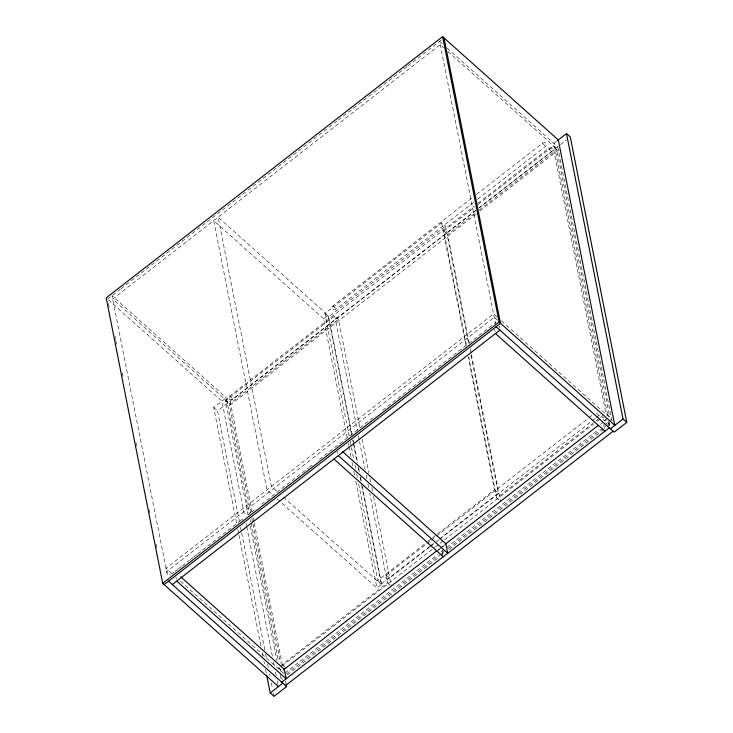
<?xml version="1.0" encoding="UTF-8"?>
<svg xmlns="http://www.w3.org/2000/svg" width="733" height="733" viewBox="0 0 733 733"><rect width="100%" height="100%" fill="white"/><g stroke="black" fill="none" stroke-linecap="round" stroke-linejoin="round"><path stroke-width="0.55" stroke-dasharray="3.67 2.75" d="M107.614 299.156L120.267 289.324M121.046 288.72L337.308 120.78M338.206 120.075L403.507 69.369M404.222 68.81L407.117 66.566M407.841 65.997L443.135 38.592M473.509 202.372L336.282 308.932A2.593 2.117 -11.2 0 1 332.645 308.95A2.593 2.117 -11.2 0 1 332.919 305.927L472.849 197.259M476.459 194.456L542.356 143.283A2.593 2.117 -11.2 0 1 545.993 143.265A2.593 2.117 -11.2 0 1 545.728 146.288L477.119 199.568M349.1 435.741L324.893 313.477L441.642 222.814L445.444 226.204L468.763 343.979M347.167 437.683L323.62 318.773L328.036 315.346L218.095 217.197L271.402 486.437L277.367 491.761M352.014 434.651L328.696 316.876L445.444 226.204M236.53 522.831L213.706 407.539L226.305 397.753L249.128 513.045M556.585 141.267L553.882 143.366L607.959 416.463M475.882 210.499L233.067 399.073A2.593 2.117 -11.2 0 1 229.429 399.082A2.593 2.117 -11.2 0 1 229.695 396.058L474.315 206.092M477.925 203.288L548.339 148.616A2.593 2.117 -11.2 0 1 551.967 148.597A2.593 2.117 -11.2 0 1 551.702 151.621L479.492 207.696M248.102 515.088L225.452 400.676L334.642 315.877L338.444 319.276L359.995 428.072M466.27 344.373L443.841 231.078L474.526 207.256M478.136 204.452L553.03 146.279L556.833 149.679L609.691 416.628L605.889 413.238L553.03 146.279M239.444 521.74L217.509 410.938L475.57 210.527M479.18 207.723L557.685 146.756L447.249 48.158M560.388 144.658L566.691 139.765M250.796 512.871L229.255 404.075L338.444 319.276M469.184 343.273L447.643 234.478L475.616 212.753M479.226 209.95L556.833 149.679M476.23 213.862L230.767 404.479L112.68 299.064L440.267 44.667L443.657 47.7M479.84 211.058L558.344 150.082L447.909 51.493M172.218 573.655L174.06 572.226M174.967 571.52L177.67 569.422M178.577 568.716L181.28 566.618M182.187 565.913L189.407 560.305M190.305 559.609L193.017 557.501M193.915 556.805L196.627 554.698M197.525 554.001L239.04 521.768M239.938 521.062L242.65 518.964M248.066 514.758L250.768 512.651M251.676 511.955L254.378 509.847M261.599 504.24L308.529 467.801M309.427 467.104L312.139 464.997M319.35 459.389L375.305 415.941M382.525 410.333L496.268 321.998M430.051 546.167L381.554 583.835L377.752 580.435L427.147 542.081M428.045 541.375L431.636 538.59M432.534 537.894L494.5 489.763L468.295 357.411M429.318 547.331L389.599 578.172A2.593 2.117 -11.2 0 1 385.961 578.19A2.593 2.117 -11.2 0 1 386.227 575.167L425.946 544.326M426.853 543.62L430.463 540.817M431.37 540.111L588.452 418.131M589.35 417.425L592.062 415.327M430.949 545.471L433.643 543.382M439.03 539.195L498.303 493.162L470.32 351.831M277.221 498.99L376.936 588.013L381.343 584.586L361.351 483.624M430.216 546.626L434.733 543.126M435.64 542.42L439.25 539.616M440.148 538.92L595.425 418.332M596.332 417.627L599.035 415.529A2.593 2.117 -11.2 0 0 599.915 414.127M280.116 666.233L387.5 582.836L369.734 493.098M498.981 500.071L496.699 498.037L595.068 421.649M595.966 420.944L599.576 418.14M600.474 417.444L604.084 414.64M282.361 666.05A2.593 2.117 -11.2 0 1 283.011 665.298L434.651 547.533M435.558 546.836L439.168 544.033M440.075 543.327L443.685 540.523M444.583 539.827L593.519 424.16M597.129 421.356L599.841 419.258M437.775 550.043L439.58 548.641M440.478 547.945L444.088 545.141M604.276 420.834L607.886 418.03M438.022 550.547L441.632 547.734M442.54 547.038L444.345 545.636M600.501 424.361L604.111 421.557M284.981 673.022L437.491 554.588M441.101 551.784L445.609 548.275M446.516 547.578L599.026 429.135M604.441 424.929L608.051 422.126M608.949 421.429L611.661 419.322L501.216 320.733M286.356 673.975L440.67 554.139M441.578 553.442L444.28 551.335M447.89 548.531L606.722 425.186M607.62 424.489L609.425 423.088M287.446 674.946L439.956 556.512M440.854 555.806L445.371 552.306M448.981 549.503L605.999 427.559M606.906 426.863L610.516 424.059M442.164 43.623L439.608 41.332L495.893 325.626M542.356 143.283L545.728 146.288M548.339 148.616L551.702 151.621M443.841 231.078L447.643 234.478M496.974 316.94L493.575 313.907L165.988 568.304L171.934 573.609M497.634 320.266L494.234 317.233L166.648 571.63L170.45 575.029M599.035 415.529L595.672 412.523A2.593 2.117 -11.2 0 1 596.36 412.12M332.919 305.927L336.282 308.932M324.893 313.477L328.696 316.876M323.62 318.773L213.688 220.624L266.995 489.864L272.96 495.187M494.5 489.763L498.303 493.162M229.695 396.058L233.067 399.073M225.452 400.676L229.255 404.075M108.466 299.916L221.897 401.18L244.721 516.463M213.706 407.539L217.509 410.938M386.227 575.167L389.599 578.172M387.5 582.836L390.542 585.548M283.341 497.093L381.343 584.586M283.011 665.298L286.374 668.313M278.311 667.635L282.113 671.025M180.437 581.196L284.074 673.719M557.685 146.756L611.982 420.98M609.068 422.061L610.397 428.778M608.06 421.466L608.683 424.636M603.644 424.883L604.487 429.117M499.081 325.919L499.503 328.027M494.674 329.337L495.087 331.453M470.293 348.881L471.182 353.37M471.401 354.497L500.502 501.427M468.717 356.705L496.699 498.037M441.642 222.814L465.849 345.069M442.063 550.373L442.897 554.597M362.212 439.287L368.873 472.941M369.982 478.548L370.651 481.911M371.759 487.527L372.428 490.89M373.537 496.498L391.083 585.108M334.642 315.877L357.301 430.289M358.41 435.897L359.298 440.386M359.518 441.504L365.071 469.551M366.179 475.158L367.068 479.639M367.957 484.128L368.626 487.491M353.123 440.258L353.792 443.621M354.012 444.748L357.786 463.815M358.675 468.295L359.344 471.667M360.453 477.275L361.342 481.755M362.23 486.245L381.554 583.835M328.036 315.346L351.803 435.384M352.692 439.864L353.132 442.109M353.352 443.236L357.127 462.303M358.016 466.793L358.904 471.282M360.022 476.89L361.131 482.497M350.209 441.348L353.984 460.416M354.873 464.905L355.762 469.395M356.65 473.875L357.539 478.365M358.648 483.972L377.752 580.435M348.276 443.291L348.725 445.536M348.945 446.663L350.942 456.751M352.051 462.367L352.94 466.848M353.828 471.337L354.717 475.827M355.835 481.434L376.936 588.013M337.492 451.4L337.913 453.516M252.042 511.964L230.107 401.153L112.021 295.729L167.701 576.917M253.151 517.553L254.039 522.033M254.259 523.151L282.626 666.416M285.513 680.966L286.172 684.329M251.905 518.478L252.793 522.968M253.013 524.086L280.556 663.173M250.457 519.761L250.906 521.997M251.126 523.115L278.604 661.908M279.713 667.497L280.602 671.978M281.71 677.576L282.15 679.812M280.263 674.8L281.106 679.033M250.329 526.303L276.973 660.9M246.05 523.179L246.49 525.424M246.719 526.541L272.649 657.492M273.528 661.972L274.417 666.453M275.526 672.042L276.194 675.405M277.303 681.003L277.963 684.356M240.552 527.339L241.441 531.819M241.661 532.937L265.373 652.7M265.603 653.818L266.482 658.298M267.591 663.887L268.48 668.368M269.588 673.966L270.028 676.202M271.357 682.918L272.465 688.516M273.354 692.997L274.023 696.35M237.859 529.547L238.747 534.018M238.967 535.136L260.911 645.947M262.24 652.663L263.129 657.135M264.008 661.615L264.457 663.851M265.566 669.449L266.446 673.929M175.911 576.889L176.323 578.997M108.493 303.636L109.162 306.99M114.925 336.09L115.585 339.452M115.814 340.57L116.694 345.051M122.237 373.024L122.906 376.386M135.981 442.42L136.64 445.783M149.275 509.582L150.384 515.171M156.147 544.28L156.807 547.633M605.843 419.679A2.593 2.117 -11.2 0 1 605.009 420.861L601.646 417.856A2.593 2.117 -11.2 0 1 603.919 417.242"/><path stroke-width="1.1" d="M442.604 36.65L499.118 322.062L614.813 425.351L558.299 139.939L442.604 36.65L106.203 297.891L162.708 583.312L278.403 686.592M557.483 140.562L566.49 133.58L570.292 136.97L626.797 422.382L614.199 432.168L496.113 326.753M162.708 583.312L499.118 322.062M164.128 584.567L500.529 323.326L444.015 37.914M172.337 584.54L499.915 330.143M283.46 669.889L436.868 550.749M444.995 544.436L598.403 425.296M281.729 682.203L609.315 427.806M286.172 684.329L286.621 686.564L274.023 696.35L270.22 692.96L282.819 683.174M610.397 428.778L622.995 418.992L566.49 133.58M285.531 685.593L613.118 431.196M622.995 418.992L626.797 422.382M495.508 333.57L604.899 431.233M342.384 451.418L445.847 543.776L447.726 553.287L338.334 455.633M333.927 459.05L443.318 556.714M180.794 576.898L284.257 669.266L286.136 678.776L176.745 581.113M168.535 581.141L286.621 686.564M266.675 675.047L270.22 692.96"/></g></svg>
